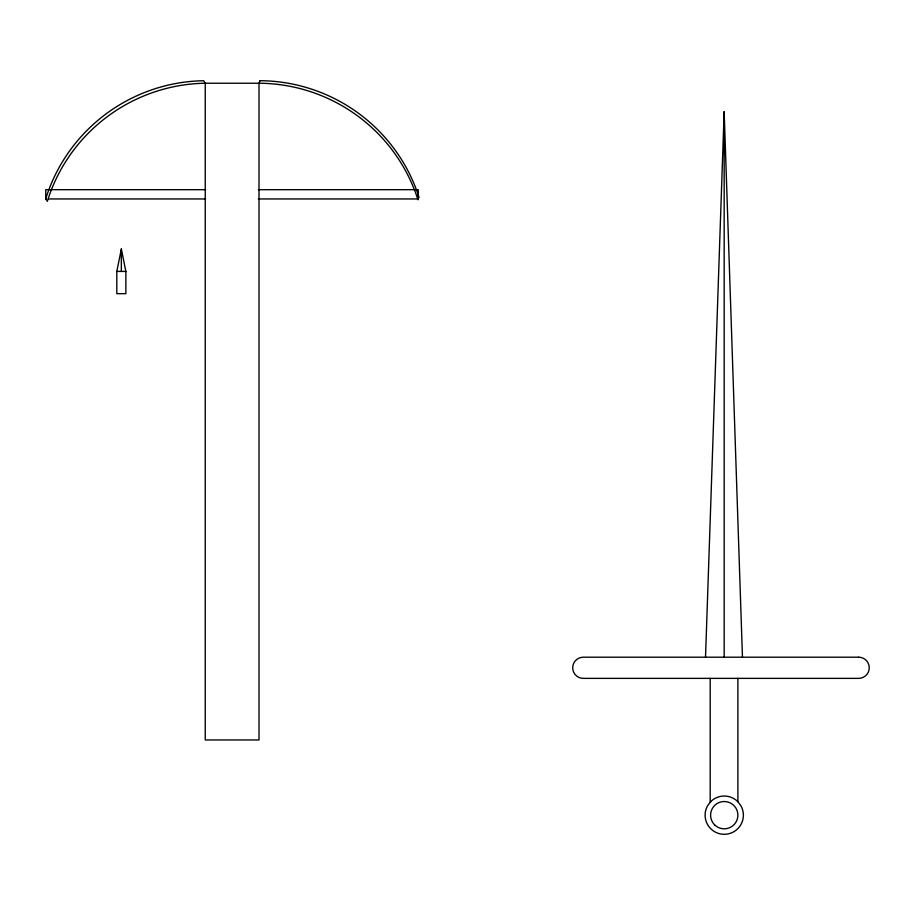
<?xml version="1.0" encoding="UTF-8"?>
<svg xmlns="http://www.w3.org/2000/svg" width="915" height="915" viewBox="0 0 915 915"><rect width="100%" height="100%" fill="white"/><g stroke="black" fill="none" stroke-linecap="round" stroke-linejoin="round"><path stroke-width="1.37" d="M705.522 657.199L724.165 111.699L742.465 657.199M116.811 271.423L121.34 249.006L125.87 271.423L125.87 293.669L116.811 293.669L116.811 271.423L125.87 271.423M205.601 189.68L45.75 189.68L45.75 198.955M258.407 189.68L418.258 189.68L418.258 197.606M48.609 198.955L205.601 198.955M258.407 198.955L418.258 198.955L418.258 198.338M737.89 678.37L737.89 801.792M724.165 111.699L724.165 657.199M710.189 678.37L710.189 802.329M121.34 249.006L121.34 271.423M260.054 80.692L259.014 83.231L259.014 739.961L205.246 739.961L205.246 83.231L203.668 80.726A167.068 165.432 -32.3 0 0 45.75 198.807L47.34 201.311A167.068 165.432 -32.3 0 1 205.246 83.231L259.014 83.231A167.068 165.661 22.1 0 1 417.961 199.767L418.99 197.228A167.068 165.661 22.1 0 0 260.054 80.692M710.703 801.643L707.672 805.6A19.135 19.135 0 0 0 724.245 834.308A19.135 19.135 0 0 0 740.818 805.6L737.776 801.643A19.135 19.135 0 0 0 710.703 801.643M858.67 657.199L583.29 657.199A10.58 10.58 0 0 0 572.71 667.79A10.58 10.58 0 0 0 583.29 678.37L858.67 678.37A10.58 10.58 0 0 0 869.25 667.79A10.58 10.58 0 0 0 858.67 657.199M714.592 824.827A13.656 13.656 0 0 0 737.421 818.708A13.656 13.656 0 0 0 720.711 801.986A13.656 13.656 0 0 0 714.592 824.827"/></g></svg>
